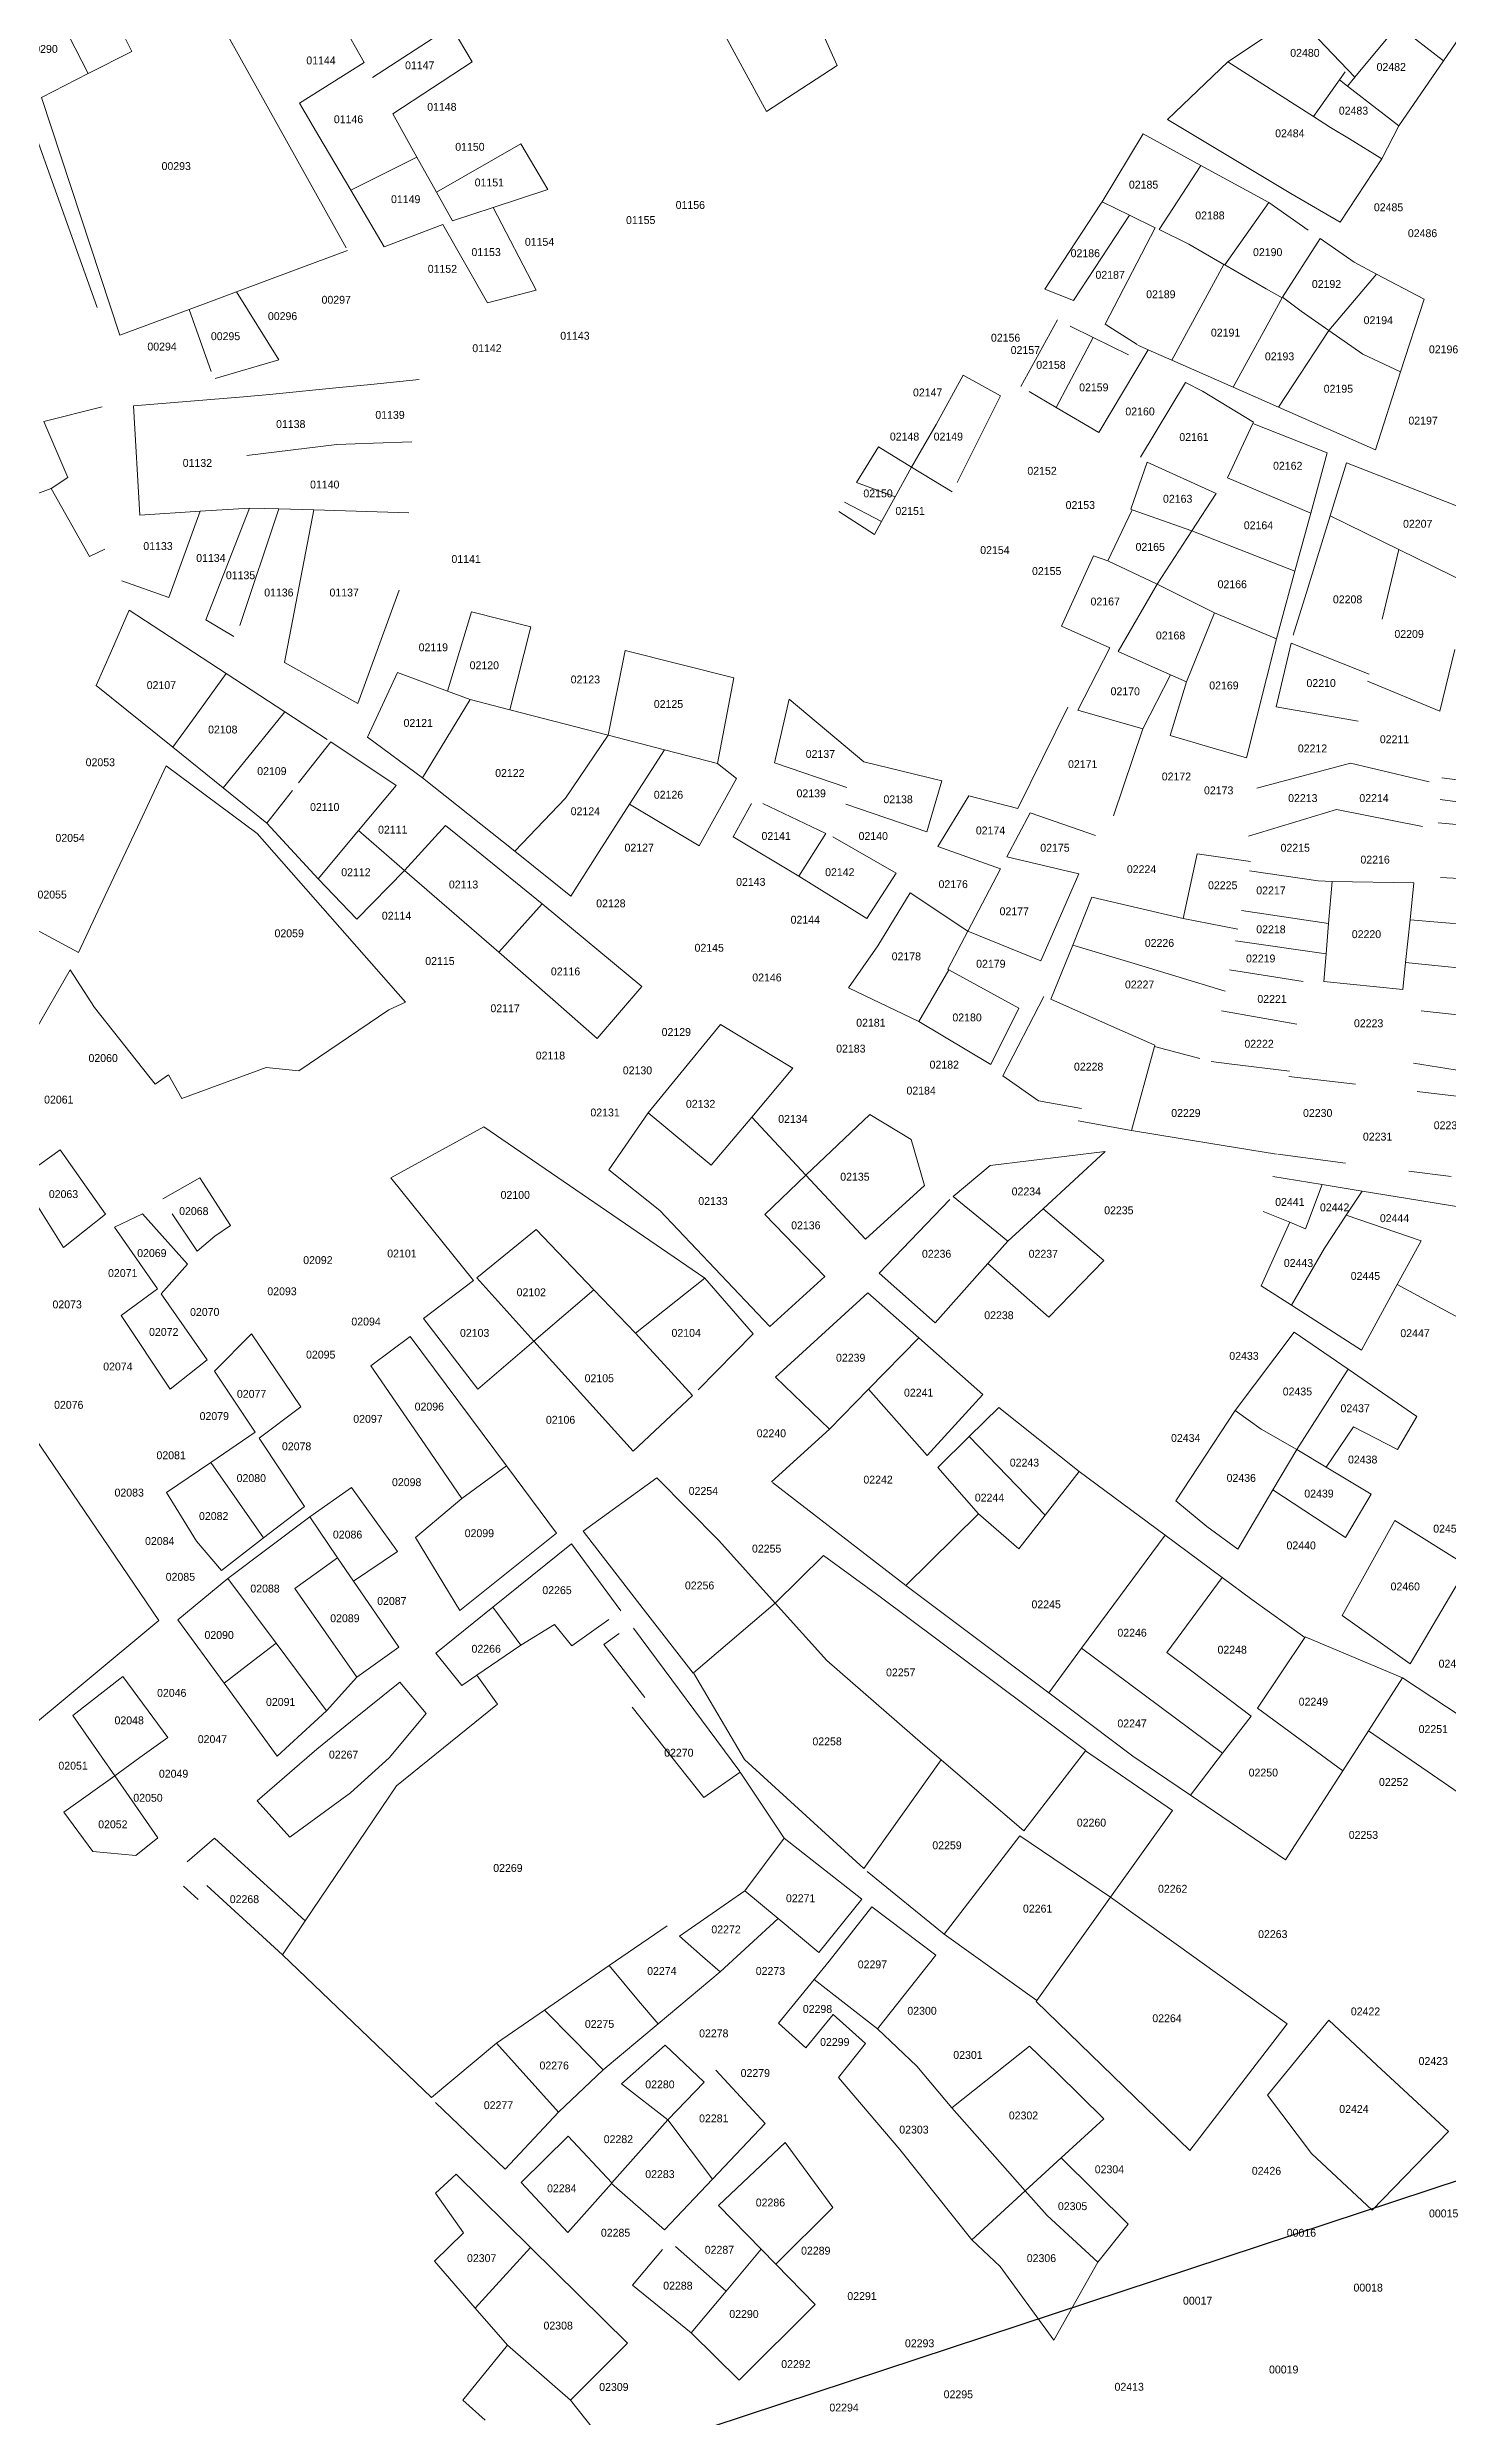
# Model space of a CAD drawing. Header units: metres. Extents: x 245232 to 248406, y 1633796 to 1637634.
# Drawn here: x 247616.5 to 247882.7, y 1635761 to 1636211.5 of the extents above; entities that cross this region are included whole.
import ezdxf
from ezdxf.enums import TextEntityAlignment as Align

# ---------------------------------------------------------------- set-up
doc = ezdxf.new("R2010")
doc.units = ezdxf.units.M
doc.header["$MEASUREMENT"] = 0
doc.layers.add('historique_numero_parcelle', color=7, linetype='Continuous')
doc.layers.add('limites_sections', color=7, linetype='Continuous')
doc.layers.add('LIMITES_PARCELLES', color=7, linetype='Continuous', lineweight=0, true_color=0xffffff)
doc.styles.add('Style-FANCY', font='FANCY.shx')

msp = doc.modelspace()

# ---------------------------------------------------------------- linework, layer by layer
at = {"layer": 'limites_parcelles'}
for p, q in [((247758.85, 1636225.349), (247766.655, 1636208.019)), ((247624.242, 1636206.484), (247616.52, 1636221.467)), ((247892.2, 1636223.897), (247881.911, 1636208.898)), ((247632.513, 1636210.7), (247629.814, 1636216.097)), ((247649.048, 1636216.75), (247673.257, 1636173.358)), ((247676.668, 1636208.581), (247672.348, 1636216.315)), ((247840.883, 1636208.701), (247853.968, 1636217.415)), ((247853.968, 1636217.415), (247865.08, 1636205.773)), ((247865.08, 1636205.773), (247873.251, 1636215.615)), ((247873.251, 1636215.615), (247881.911, 1636208.898)), ((247678.268, 1636205.717), (247693.227, 1636215.428)), ((247693.227, 1636215.428), (247697.229, 1636208.679)), ((247753.161, 1636199.287), (247744.298, 1636215.559)), ((247624.242, 1636206.484), (247632.513, 1636210.7)), ((247664.403, 1636200.818), (247676.668, 1636208.581)), ((247697.229, 1636208.679), (247682.123, 1636198.814)), ((247766.655, 1636208.019), (247753.161, 1636199.287)), ((247829.453, 1636197.747), (247840.883, 1636208.701)), ((247840.883, 1636208.701), (247857.208, 1636198.311)), ((247863.202, 1636206.795), (247862.135, 1636205.285)), ((247881.911, 1636208.898), (247873.415, 1636196.513)), ((247615.313, 1636201.933), (247624.242, 1636206.484)), ((247862.135, 1636205.285), (247857.208, 1636198.311)), ((247863.679, 1636204.085), (247862.135, 1636205.285)), ((247863.679, 1636204.085), (247865.08, 1636205.773)), ((247873.415, 1636196.513), (247863.679, 1636204.085)), ((247613.197, 1636197.7), (247625.897, 1636161.981)), ((247630.236, 1636156.734), (247615.313, 1636201.933)), ((247668.08, 1636194.596), (247664.403, 1636200.818)), ((247682.123, 1636198.814), (247686.711, 1636190.601)), ((247852.91, 1636183.68), (247829.453, 1636197.747)), ((247857.208, 1636198.311), (247860.45, 1636196.248)), ((247674.164, 1636184.299), (247668.08, 1636194.596)), ((247690.45, 1636183.906), (247706.448, 1636193.127)), ((247706.448, 1636193.127), (247711.612, 1636184.416)), ((247816.997, 1636182.114), (247824.819, 1636194.997)), ((247824.819, 1636194.997), (247835.748, 1636189.025)), ((247860.45, 1636196.248), (247864.055, 1636194.037)), ((247864.055, 1636194.037), (247870.199, 1636190.268)), ((247873.415, 1636196.513), (247870.199, 1636190.268)), ((247674.164, 1636184.299), (247686.711, 1636190.601)), ((247686.711, 1636190.601), (247690.45, 1636183.906)), ((247835.748, 1636189.025), (247827.822, 1636176.795)), ((247835.748, 1636189.025), (247848.676, 1636181.961)), ((247870.199, 1636190.268), (247862.236, 1636178.217)), ((247680.511, 1636173.558), (247674.164, 1636184.299)), ((247711.612, 1636184.416), (247701.191, 1636180.982)), ((247690.45, 1636183.906), (247693.499, 1636178.447)), ((247693.499, 1636178.447), (247701.191, 1636180.982)), ((247701.191, 1636180.982), (247709.404, 1636165.276)), ((247806.086, 1636165.47), (247816.723, 1636181.662)), ((247822.181, 1636179.567), (247811.583, 1636163.325)), ((247816.723, 1636181.662), (247816.997, 1636182.114)), ((247822.181, 1636179.567), (247816.997, 1636182.114)), ((247827.092, 1636177.153), (247822.181, 1636179.567)), ((247840.312, 1636170.1), (247848.676, 1636181.961)), ((247848.676, 1636181.961), (247856.206, 1636176.696)), ((247862.236, 1636178.217), (247852.91, 1636183.68)), ((247691.665, 1636177.757), (247680.511, 1636173.558)), ((247700.148, 1636162.868), (247691.665, 1636177.757)), ((247817.587, 1636158.854), (247827.092, 1636177.153)), ((247827.822, 1636176.795), (247833.463, 1636174.023)), ((247851.327, 1636163.986), (247858.468, 1636175.114)), ((247858.468, 1636175.114), (247864.948, 1636170.584)), ((247673.526, 1636172.863), (247663.466, 1636169.115)), ((247833.463, 1636174.023), (247840.165, 1636170.184)), ((247864.948, 1636170.584), (247869.183, 1636168.353)), ((247663.466, 1636169.115), (247652.433, 1636165.004)), ((247830.278, 1636151.992), (247840.165, 1636170.184)), ((247840.165, 1636170.184), (247840.312, 1636170.1)), ((247840.312, 1636170.1), (247848.215, 1636165.572)), ((247860.089, 1636157.637), (247869.183, 1636168.353)), ((247869.183, 1636168.353), (247878.21, 1636163.598)), ((247643.412, 1636161.643), (247630.236, 1636156.734)), ((247652.433, 1636165.004), (247643.412, 1636161.643)), ((247647.592, 1636149.81), (247643.412, 1636161.643)), ((247652.433, 1636165.004), (247660.476, 1636152.066)), ((247709.404, 1636165.276), (247700.148, 1636162.868)), ((247811.583, 1636163.325), (247806.086, 1636165.47)), ((247851.239, 1636163.84), (247841.9, 1636146.878)), ((247848.215, 1636165.572), (247851.239, 1636163.84)), ((247854.821, 1636161.291), (247851.327, 1636163.986)), ((247878.21, 1636163.598), (247873.759, 1636149.732)), ((247801.553, 1636146.963), (247808.506, 1636159.65)), ((247810.923, 1636158.465), (247815.31, 1636156.313)), ((247823.668, 1636154.929), (247817.587, 1636158.854)), ((247850.559, 1636143.067), (247860.089, 1636157.637)), ((247860.089, 1636157.637), (247854.821, 1636161.291)), ((247866.569, 1636153.141), (247860.089, 1636157.637)), ((247808.274, 1636143), (247815.31, 1636156.313)), ((247815.31, 1636156.313), (247822.041, 1636153.011)), ((247825.78, 1636153.972), (247816.358, 1636138.232)), ((247825.78, 1636153.972), (247823.805, 1636154.841)), ((247830.278, 1636151.992), (247825.78, 1636153.972)), ((247873.759, 1636149.732), (247866.569, 1636153.141)), ((247660.476, 1636152.066), (247648.386, 1636148.487)), ((247677.941, 1636147.353), (247687.174, 1636148.279)), ((247785.438, 1636139.743), (247790.611, 1636149.131)), ((247790.611, 1636149.131), (247797.662, 1636145.184)), ((247841.9, 1636146.878), (247830.278, 1636151.992)), ((247873.759, 1636149.732), (247869.012, 1636134.946)), ((247632.802, 1636143.278), (247653.754, 1636145.014)), ((247653.754, 1636145.014), (247658.679, 1636145.422)), ((247658.679, 1636145.422), (247670.694, 1636146.627)), ((247670.694, 1636146.627), (247677.941, 1636147.353)), ((247797.662, 1636145.184), (247792.956, 1636135.717)), ((247808.274, 1636143), (247803.142, 1636146.026)), ((247824.327, 1636133.533), (247832.857, 1636147.705)), ((247832.857, 1636147.705), (247836.106, 1636146.111)), ((247836.106, 1636146.111), (247845.76, 1636140.179)), ((247850.559, 1636143.067), (247841.9, 1636146.878)), ((247626.846, 1636143.077), (247615.793, 1636140.331)), ((247620.343, 1636129.642), (247615.793, 1636140.331)), ((247634.055, 1636122.525), (247632.802, 1636143.278)), ((247780.764, 1636131.661), (247785.438, 1636139.743)), ((247816.358, 1636138.232), (247808.274, 1636143)), ((247845.646, 1636139.933), (247840.851, 1636129.578)), ((247845.76, 1636140.179), (247845.646, 1636139.933)), ((247845.646, 1636139.933), (247859.789, 1636134.336)), ((247869.012, 1636134.946), (247850.559, 1636143.067)), ((247671.486, 1636135.968), (247654.35, 1636133.843)), ((247678.487, 1636136.206), (247671.486, 1636135.968)), ((247685.745, 1636136.452), (247678.487, 1636136.206)), ((247770.298, 1636128.695), (247774.46, 1636135.526)), ((247774.46, 1636135.526), (247780.764, 1636131.661)), ((247792.956, 1636135.717), (247789.469, 1636128.703)), ((247780.764, 1636131.661), (247777.654, 1636125.975)), ((247788.483, 1636126.927), (247780.764, 1636131.661)), ((247825.599, 1636132.582), (247822.473, 1636123.619)), ((247838.695, 1636126.63), (247825.599, 1636132.582)), ((247859.789, 1636134.336), (247856.663, 1636122.904)), ((247860.366, 1636122.411), (247863.493, 1636132.483)), ((247863.493, 1636132.483), (247876.125, 1636127.543)), ((247617.165, 1636127.585), (247611.609, 1636125.468)), ((247617.165, 1636127.585), (247620.343, 1636129.642)), ((247624.441, 1636114.621), (247617.165, 1636127.585)), ((247777.654, 1636125.975), (247770.298, 1636128.695)), ((247777.654, 1636125.975), (247775.084, 1636121.277)), ((247834.056, 1636119.505), (247838.695, 1636126.63)), ((247840.851, 1636129.578), (247856.663, 1636122.904)), ((247876.125, 1636127.543), (247890.216, 1636122.032)), ((247645.487, 1636123.26), (247634.055, 1636122.525)), ((247645.487, 1636123.26), (247639.549, 1636106.845)), ((247654.883, 1636123.863), (247645.487, 1636123.26)), ((247646.615, 1636102.633), (247654.883, 1636123.863)), ((247660.49, 1636123.7), (247653.043, 1636101.527)), ((247660.49, 1636123.7), (247654.883, 1636123.863)), ((247667.119, 1636123.507), (247660.49, 1636123.7)), ((247661.524, 1636094.496), (247667.119, 1636123.507)), ((247667.119, 1636123.507), (247685.184, 1636122.981)), ((247773.751, 1636118.841), (247766.937, 1636123.177)), ((247768.051, 1636125.006), (247775.084, 1636121.277)), ((247775.084, 1636121.277), (247773.751, 1636118.841)), ((247818.117, 1636113.83), (247822.713, 1636123.534)), ((247822.473, 1636123.619), (247822.713, 1636123.534)), ((247822.713, 1636123.534), (247834.056, 1636119.505)), ((247856.663, 1636122.904), (247853.64, 1636111.847)), ((247856.091, 1636108.643), (247860.366, 1636122.411)), ((247860.366, 1636122.411), (247873.393, 1636116.01)), ((247827.463, 1636109.379), (247834.056, 1636119.505)), ((247834.056, 1636119.505), (247853.64, 1636111.847)), ((247627.352, 1636116.076), (247624.441, 1636114.621)), ((247809.253, 1636101.395), (247815.339, 1636114.756)), ((247815.339, 1636114.756), (247818.117, 1636113.83)), ((247827.463, 1636109.379), (247818.117, 1636113.83)), ((247873.393, 1636116.01), (247870.249, 1636102.737)), ((247873.393, 1636116.01), (247887.096, 1636109.278)), ((247639.549, 1636106.845), (247630.619, 1636110.038)), ((247683.364, 1636108.274), (247675.506, 1636086.684)), ((247827.463, 1636109.379), (247820.083, 1636096.582)), ((247835.307, 1636105.44), (247827.463, 1636109.379)), ((247853.64, 1636111.847), (247850.131, 1636099.014)), ((247853.306, 1636099.675), (247856.091, 1636108.643)), ((247628.62, 1636096.707), (247631.982, 1636104.434)), ((247631.982, 1636104.434), (247650.443, 1636092.386)), ((247692.536, 1636089.046), (247697.103, 1636104.141)), ((247697.103, 1636104.141), (247708.383, 1636101.305)), ((247838.357, 1636103.908), (247833.066, 1636090.811)), ((247838.357, 1636103.908), (247835.307, 1636105.44)), ((247850.131, 1636099.014), (247838.357, 1636103.908)), ((247651.932, 1636099.463), (247646.615, 1636102.633)), ((247708.383, 1636101.305), (247704.364, 1636085.495)), ((247818.497, 1636097.286), (247809.253, 1636101.395)), ((247850.131, 1636099.014), (247844.443, 1636076.365)), ((247625.764, 1636090.147), (247628.62, 1636096.707)), ((247675.506, 1636086.684), (247661.524, 1636094.496)), ((247723.109, 1636080.665), (247726.334, 1636096.793)), ((247726.334, 1636096.793), (247746.97, 1636091.605)), ((247812.364, 1636085.449), (247818.497, 1636097.286)), ((247820.083, 1636096.582), (247830.025, 1636092.163)), ((247850.071, 1636086.036), (247852.948, 1636098.164)), ((247852.948, 1636098.164), (247867.776, 1636092.297)), ((247884.084, 1636096.965), (247881.22, 1636085.255)), ((247640.341, 1636078.366), (247625.764, 1636090.147)), ((247644.574, 1636084.241), (247650.443, 1636092.386)), ((247650.443, 1636092.386), (247661.609, 1636085.099)), ((247677.332, 1636080.281), (247683.039, 1636092.605)), ((247683.039, 1636092.605), (247692.536, 1636089.046)), ((247746.97, 1636091.605), (247743.901, 1636075.307)), ((247830.025, 1636092.163), (247824.758, 1636081.869)), ((247829.944, 1636080.599), (247833.066, 1636090.811)), ((247833.066, 1636090.811), (247830.025, 1636092.163)), ((247881.22, 1636085.255), (247867.451, 1636090.922)), ((247654.561, 1636076.438), (247661.609, 1636085.099)), ((247661.609, 1636085.099), (247669.685, 1636079.828)), ((247696.825, 1636087.438), (247687.809, 1636072.555)), ((247692.536, 1636089.046), (247696.825, 1636087.438)), ((247696.825, 1636087.438), (247704.364, 1636085.495)), ((247704.364, 1636085.495), (247723.109, 1636080.665)), ((247754.696, 1636075.413), (247757.521, 1636087.529)), ((247757.521, 1636087.529), (247771.707, 1636075.613)), ((247800.945, 1636066.734), (247810.47, 1636085.996)), ((247824.758, 1636081.869), (247812.364, 1636085.449)), ((247865.656, 1636083.344), (247850.071, 1636086.036)), ((247640.341, 1636078.366), (247644.574, 1636084.241)), ((247715.002, 1636068.706), (247723.109, 1636080.665)), ((247733.778, 1636077.915), (247723.109, 1636080.665)), ((247824.758, 1636081.869), (247819.149, 1636065.359)), ((247838.092, 1636078.22), (247829.944, 1636080.599)), ((247649.866, 1636070.668), (247640.341, 1636078.366)), ((247649.866, 1636070.668), (247654.561, 1636076.438)), ((247664.223, 1636071.621), (247670.347, 1636079.387)), ((247670.347, 1636079.387), (247682.788, 1636071.092)), ((247687.809, 1636072.555), (247677.332, 1636080.281)), ((247727.164, 1636067.581), (247733.778, 1636077.915)), ((247733.778, 1636077.915), (247743.901, 1636075.307)), ((247844.443, 1636076.365), (247838.092, 1636078.22)), ((247633.568, 1636063.187), (247639.063, 1636074.879)), ((247639.063, 1636074.879), (247656.324, 1636061.968)), ((247687.809, 1636072.555), (247705.341, 1636058.633)), ((247747.499, 1636072.449), (247740.378, 1636059.606)), ((247743.901, 1636075.307), (247747.499, 1636072.449)), ((247768.454, 1636070.756), (247754.696, 1636075.413)), ((247771.707, 1636075.613), (247786.552, 1636072.026)), ((247786.552, 1636072.026), (247783.694, 1636062.289)), ((247846.406, 1636070.587), (247864.251, 1636075.365)), ((247864.251, 1636075.365), (247879.212, 1636071.831)), ((247881.617, 1636072.555), (247890.795, 1636071.361)), ((247658.176, 1636063.953), (247649.866, 1636070.668)), ((247658.176, 1636063.953), (247663.081, 1636070.173)), ((247682.788, 1636071.092), (247675.623, 1636062.539)), ((247705.344, 1636058.636), (247715.002, 1636068.706)), ((247727.164, 1636067.581), (247721.401, 1636058.576)), ((247740.378, 1636059.606), (247727.164, 1636067.581)), ((247746.857, 1636061.327), (247750.357, 1636067.687)), ((247752.474, 1636067.687), (247764.455, 1636061.981)), ((247783.694, 1636062.289), (247768.243, 1636067.581)), ((247785.785, 1636059.483), (247791.632, 1636069.169)), ((247791.632, 1636069.169), (247800.945, 1636066.734)), ((247897.874, 1636066.26), (247881.258, 1636068.427)), ((247627.474, 1636050.221), (247633.568, 1636063.187)), ((247667.955, 1636053.381), (247658.176, 1636063.953)), ((247675.623, 1636062.539), (247667.955, 1636053.381)), ((247675.623, 1636062.539), (247684.378, 1636054.955)), ((247684.378, 1636054.955), (247692.185, 1636063.484)), ((247692.185, 1636063.484), (247698.069, 1636058.721)), ((247803.304, 1636065.919), (247798.907, 1636057.537)), ((247815.714, 1636061.627), (247803.304, 1636065.919)), ((247861.57, 1636066.515), (247844.86, 1636061.481)), ((247877.935, 1636063.296), (247861.57, 1636066.515)), ((247880.877, 1636064.041), (247897.488, 1636062.448)), ((247656.324, 1636061.968), (247684.539, 1636029.927)), ((247698.069, 1636058.721), (247710.563, 1636048.607)), ((247705.341, 1636058.633), (247705.344, 1636058.636)), ((247715.965, 1636050.081), (247705.344, 1636058.636)), ((247721.401, 1636058.576), (247715.965, 1636050.081)), ((247759.351, 1636053.853), (247746.857, 1636061.327)), ((247764.455, 1636061.981), (247759.351, 1636053.853)), ((247765.809, 1636061.337), (247777.874, 1636054.458)), ((247797.71, 1636055.256), (247785.785, 1636059.483)), ((247832.411, 1636045.839), (247835.059, 1636058.134)), ((247835.059, 1636058.134), (247845.237, 1636056.68)), ((247684.378, 1636054.955), (247675.306, 1636045.666)), ((247690.506, 1636049.647), (247684.378, 1636054.955)), ((247772.236, 1636045.789), (247759.351, 1636053.853)), ((247777.874, 1636054.458), (247772.236, 1636045.789)), ((247791.492, 1636043.405), (247797.71, 1636055.256)), ((247798.907, 1636057.537), (247812.553, 1636054.34)), ((247812.553, 1636054.34), (247805.37, 1636037.776)), ((247858.069, 1636052.976), (247845.032, 1636054.888)), ((247896.514, 1636052.826), (247881.352, 1636053.637)), ((247622.368, 1636039.355), (247627.474, 1636050.221)), ((247675.306, 1636045.666), (247667.955, 1636053.381)), ((247702.286, 1636039.442), (247690.506, 1636049.647)), ((247774.381, 1636040.593), (247780.485, 1636050.704)), ((247780.485, 1636050.704), (247791.492, 1636043.405)), ((247811.411, 1636040.772), (247815.076, 1636049.876)), ((247815.076, 1636049.876), (247832.411, 1636045.839)), ((247860.715, 1636052.844), (247858.069, 1636052.976)), ((247860.055, 1636044.859), (247860.715, 1636052.844)), ((247860.715, 1636052.844), (247876.294, 1636052.615)), ((247876.294, 1636052.615), (247875.55, 1636045.543)), ((247605.445, 1636048.482), (247622.368, 1636039.355)), ((247710.563, 1636048.607), (247702.286, 1636039.442)), ((247710.563, 1636048.607), (247729.492, 1636032.894)), ((247842.792, 1636043.764), (247832.411, 1636045.839)), ((247843.517, 1636047.367), (247860.055, 1636044.859)), ((247859.58, 1636039.117), (247860.055, 1636044.859)), ((247875.55, 1636045.543), (247874.7, 1636037.469)), ((247875.55, 1636045.543), (247895.608, 1636043.869)), ((247768.749, 1636032.634), (247774.381, 1636040.593)), ((247787.693, 1636036.165), (247791.492, 1636043.405)), ((247805.37, 1636037.776), (247791.492, 1636043.405)), ((247811.411, 1636040.772), (247807.269, 1636030.486)), ((247823.122, 1636037.244), (247811.411, 1636040.772)), ((247859.58, 1636039.117), (247842.355, 1636041.594)), ((247620.809, 1636036.039), (247613.99, 1636024.286)), ((247625.42, 1636028.89), (247620.809, 1636036.039)), ((247712.568, 1636030.409), (247702.286, 1636039.442)), ((247787.839, 1636036.085), (247782.173, 1636026.223)), ((247787.839, 1636036.085), (247787.693, 1636036.165)), ((247787.839, 1636036.085), (247801.175, 1636028.746)), ((247840.43, 1636032.03), (247823.122, 1636037.244)), ((247841.241, 1636036.061), (247855.211, 1636033.857)), ((247859.145, 1636033.855), (247859.58, 1636039.117)), ((247874.7, 1636037.469), (247874.159, 1636032.334)), ((247894.75, 1636035.39), (247874.7, 1636037.469)), ((247729.492, 1636032.894), (247720.962, 1636023.034)), ((247782.173, 1636026.223), (247768.749, 1636032.634)), ((247798.141, 1636015.934), (247805.946, 1636031.016)), ((247874.159, 1636032.334), (247859.145, 1636033.855)), ((247636.955, 1636014.308), (247625.42, 1636028.89)), ((247681.406, 1636028.446), (247664.261, 1636016.857)), ((247684.539, 1636029.927), (247681.406, 1636028.446)), ((247720.962, 1636023.034), (247712.568, 1636030.409)), ((247801.175, 1636028.746), (247795.865, 1636018.051)), ((247807.269, 1636030.486), (247818.792, 1636025.364)), ((247839.672, 1636028.263), (247853.998, 1636025.739)), ((247893.851, 1636026.509), (247877.651, 1636028.294)), ((247737.51, 1636017.209), (247744.459, 1636025.69)), ((247744.459, 1636025.69), (247758.219, 1636017.377)), ((247795.865, 1636018.051), (247782.173, 1636026.223)), ((247818.792, 1636025.364), (247827.016, 1636021.708)), ((247658.07, 1636017.492), (247642.036, 1636011.618)), ((247664.261, 1636016.857), (247658.07, 1636017.492)), ((247758.219, 1636017.377), (247750.384, 1636008.057)), ((247826.951, 1636021.469), (247822.615, 1636005.483)), ((247827.016, 1636021.708), (247826.951, 1636021.469)), ((247826.951, 1636021.469), (247835.588, 1636019.181)), ((247841.18, 1636018.195), (247837.729, 1636018.614)), ((247852.662, 1636016.802), (247841.18, 1636018.195)), ((247892.068, 1636015.802), (247876.193, 1636018.316)), ((247639.496, 1636016.063), (247636.955, 1636014.308)), ((247642.036, 1636011.618), (247639.496, 1636016.063)), ((247730.687, 1636008.881), (247737.51, 1636017.209)), ((247804.888, 1636011.172), (247798.141, 1636015.934)), ((247852.513, 1636015.802), (247865.164, 1636014.318)), ((247876.936, 1636012.936), (247884.369, 1636012.064)), ((247723.187, 1635998.022), (247730.687, 1636008.881)), ((247730.687, 1636008.881), (247742.698, 1635998.914)), ((247760.691, 1635997.003), (247772.824, 1636008.553)), ((247772.824, 1636008.553), (247780.678, 1636003.808)), ((247813.09, 1636009.717), (247804.888, 1636011.172)), ((247681.777, 1635996.505), (247699.458, 1636006.219)), ((247699.458, 1636006.219), (247741.467, 1635977.455)), ((247742.698, 1635998.914), (247750.384, 1636008.057)), ((247750.384, 1636008.057), (247760.691, 1635997.003)), ((247822.615, 1636005.483), (247812.428, 1636007.335)), ((247822.615, 1636005.483), (247822.615, 1636005.483)), ((247831.451, 1636004.053), (247822.615, 1636005.483)), ((247839.999, 1636002.669), (247831.451, 1636004.053)), ((247613.279, 1635997.8), (247618.912, 1636001.85)), ((247618.912, 1636001.85), (247627.481, 1635989.596)), ((247780.678, 1636003.808), (247783.218, 1635995.076)), ((247795.729, 1635998.832), (247817.588, 1636001.514)), ((247817.588, 1636001.514), (247805.781, 1635990.635)), ((247850.154, 1636001.024), (247839.999, 1636002.669)), ((247863.305, 1635999.325), (247850.396, 1636000.985)), ((247619.508, 1635983.284), (247611.277, 1635996.426)), ((247638.438, 1635992.536), (247645.423, 1635996.505)), ((247645.423, 1635996.505), (247651.297, 1635987.456)), ((247697.493, 1635976.979), (247681.777, 1635996.505)), ((247732.894, 1635990.314), (247723.187, 1635998.022)), ((247760.691, 1635997.003), (247752.858, 1635989.547)), ((247772.023, 1635984.849), (247760.691, 1635997.003)), ((247783.218, 1635995.076), (247772.023, 1635984.849)), ((247788.694, 1635992.983), (247795.729, 1635998.832)), ((247849.47, 1635996.752), (247858.818, 1635995.229)), ((247858.818, 1635995.229), (247855.674, 1635986.832)), ((247858.818, 1635995.229), (247866.417, 1635993.991)), ((247883.382, 1635996.743), (247875.299, 1635997.783)), ((247774.593, 1635978.363), (247788.016, 1635992.42)), ((247799.067, 1635984.449), (247788.694, 1635992.983)), ((247799.067, 1635984.449), (247805.781, 1635990.635)), ((247805.781, 1635990.635), (247817.36, 1635980.768)), ((247805.781, 1635990.635), (247805.781, 1635990.635)), ((247866.417, 1635993.991), (247863.384, 1635989.387)), ((247866.417, 1635993.991), (247879.753, 1635991.818)), ((247879.753, 1635991.818), (247896.566, 1635989.079)), ((247627.481, 1635989.596), (247619.508, 1635983.284)), ((247629.203, 1635987.134), (247634.529, 1635989.682)), ((247637.423, 1635975.379), (247629.203, 1635987.134)), ((247634.529, 1635989.682), (247643.12, 1635980.12)), ((247644.954, 1635982.538), (247640.184, 1635989.679)), ((247651.297, 1635987.456), (247648.28, 1635985.392)), ((247709.399, 1635986.662), (247698.107, 1635977.478)), ((247720.358, 1635975.243), (247709.399, 1635986.662)), ((247753.849, 1635968.247), (247732.894, 1635990.314)), ((247752.858, 1635989.547), (247764.255, 1635977.753)), ((247847.261, 1635975.979), (247852.683, 1635988.059)), ((247852.683, 1635988.059), (247847.618, 1635990.137)), ((247855.674, 1635986.832), (247852.683, 1635988.059)), ((247859.26, 1635983.126), (247863.384, 1635989.387)), ((247863.384, 1635989.387), (247877.647, 1635984.523)), ((247648.28, 1635985.392), (247644.954, 1635982.538)), ((247799.067, 1635984.449), (247795.294, 1635980.208)), ((247853.042, 1635972.278), (247859.26, 1635983.126)), ((247877.647, 1635984.523), (247873.127, 1635976.258)), ((247643.12, 1635980.12), (247638.065, 1635974.462)), ((247687.967, 1635969.776), (247697.493, 1635976.979)), ((247698.107, 1635977.478), (247708.952, 1635965.476)), ((247728.291, 1635966.977), (247741.467, 1635977.455)), ((247741.467, 1635977.455), (247750.674, 1635966.819)), ((247764.255, 1635977.753), (247753.849, 1635968.247)), ((247785.262, 1635968.93), (247774.593, 1635978.363)), ((247795.294, 1635980.208), (247785.262, 1635968.93)), ((247806.863, 1635970.015), (247795.294, 1635980.208)), ((247817.36, 1635980.768), (247806.863, 1635970.015)), ((247595.695, 1635974.03), (247637.644, 1635912.367)), ((247630.514, 1635970.351), (247637.423, 1635975.379)), ((247638.065, 1635974.462), (247646.852, 1635961.897)), ((247708.952, 1635965.476), (247720.358, 1635975.243)), ((247720.358, 1635975.243), (247728.291, 1635966.977)), ((247754.871, 1635958.628), (247772.439, 1635974.672)), ((247772.439, 1635974.672), (247782.128, 1635966.099)), ((247853.042, 1635972.278), (247847.261, 1635975.979)), ((247873.127, 1635976.258), (247866.29, 1635963.756)), ((247887.073, 1635968.713), (247873.127, 1635976.258)), ((247639.778, 1635956.311), (247630.514, 1635970.351)), ((247698.272, 1635956.331), (247687.967, 1635969.776)), ((247866.29, 1635963.756), (247853.042, 1635972.278)), ((247648.222, 1635959.747), (247655.265, 1635966.854)), ((247655.265, 1635966.854), (247664.658, 1635952.963)), ((247677.967, 1635960.786), (247685.428, 1635966.342)), ((247685.428, 1635966.342), (247703.728, 1635941.754)), ((247708.952, 1635965.476), (247698.272, 1635956.331)), ((247727.85, 1635944.562), (247708.952, 1635965.476)), ((247728.291, 1635966.977), (247739.096, 1635955.147)), ((247750.674, 1635966.819), (247740.197, 1635956.182)), ((247782.128, 1635966.099), (247772.586, 1635956.333)), ((247782.128, 1635966.099), (247794.35, 1635955.285)), ((247842.282, 1635952.264), (247853.539, 1635967.191)), ((247853.539, 1635967.191), (247863.787, 1635960.123)), ((247646.852, 1635961.897), (247639.778, 1635956.311)), ((247655.98, 1635948.12), (247648.222, 1635959.747)), ((247687.574, 1635946.772), (247677.967, 1635960.786)), ((247854.011, 1635944.873), (247863.787, 1635960.123)), ((247863.787, 1635960.123), (247876.854, 1635951.111)), ((247739.096, 1635955.147), (247727.85, 1635944.562)), ((247765.164, 1635948.736), (247754.871, 1635958.628)), ((247772.586, 1635956.333), (247765.164, 1635948.736)), ((247783.718, 1635943.743), (247772.586, 1635956.333)), ((247794.35, 1635955.285), (247783.718, 1635943.743)), ((247664.658, 1635952.963), (247656.721, 1635947.01)), ((247791.748, 1635947.328), (247797.387, 1635952.866)), ((247797.387, 1635952.866), (247812.667, 1635940.665)), ((247831.045, 1635935.113), (247842.282, 1635952.264)), ((247847.221, 1635948.73), (247842.282, 1635952.264)), ((247876.854, 1635951.111), (247873.185, 1635944.878)), ((247647.536, 1635942.394), (247655.98, 1635948.12)), ((247656.721, 1635947.01), (247665.32, 1635934.046)), ((247695.27, 1635935.545), (247687.574, 1635946.772)), ((247754.165, 1635938.69), (247765.164, 1635948.736)), ((247791.748, 1635947.328), (247785.753, 1635941.442)), ((247806.179, 1635932.39), (247791.748, 1635947.328)), ((247854.011, 1635944.873), (247847.221, 1635948.73)), ((247864.808, 1635949.171), (247859.621, 1635941.514)), ((247873.185, 1635944.878), (247864.808, 1635949.171)), ((247639.126, 1635936.691), (247647.536, 1635942.394)), ((247647.536, 1635942.394), (247657.554, 1635928.042)), ((247703.728, 1635941.754), (247695.27, 1635935.545)), ((247703.728, 1635941.754), (247713.269, 1635928.934)), ((247785.753, 1635941.442), (247793.527, 1635932.649)), ((247854.011, 1635944.873), (247849.469, 1635937.167)), ((247859.621, 1635941.514), (247854.011, 1635944.873)), ((247859.621, 1635941.514), (247868.186, 1635936.386)), ((247644.814, 1635927.431), (247639.126, 1635936.691)), ((247666.378, 1635932.052), (247674.296, 1635937.65)), ((247674.296, 1635937.65), (247683.04, 1635925.481)), ((247718.332, 1635929.296), (247732.355, 1635939.483)), ((247732.355, 1635939.483), (247744.129, 1635927.576)), ((247779.706, 1635919.016), (247754.315, 1635938.557)), ((247806.179, 1635932.39), (247812.667, 1635940.665)), ((247812.667, 1635940.665), (247828.96, 1635928.577)), ((247849.469, 1635937.167), (247842.815, 1635925.876)), ((247863.307, 1635928.098), (247849.469, 1635937.167)), ((247868.186, 1635936.386), (247863.307, 1635928.098)), ((247650.772, 1635920.358), (247666.378, 1635932.052)), ((247665.32, 1635934.046), (247657.554, 1635928.042)), ((247671.617, 1635924.274), (247666.378, 1635932.052)), ((247686.422, 1635928.107), (247695.27, 1635935.545)), ((247793.527, 1635932.649), (247779.706, 1635919.016)), ((247793.527, 1635932.649), (247801.147, 1635925.982)), ((247801.147, 1635925.982), (247806.179, 1635932.39)), ((247836.902, 1635930.209), (247831.045, 1635935.113)), ((247649.577, 1635921.875), (247644.814, 1635927.431)), ((247657.554, 1635928.042), (247649.577, 1635921.875)), ((247694.854, 1635914.223), (247686.422, 1635928.107)), ((247713.269, 1635928.934), (247694.854, 1635914.223)), ((247729.729, 1635914.572), (247718.332, 1635929.296)), ((247744.129, 1635927.576), (247754.844, 1635915.661)), ((247813.094, 1635907.063), (247828.96, 1635928.577)), ((247828.96, 1635928.577), (247839.833, 1635920.51)), ((247842.815, 1635925.876), (247836.902, 1635930.209)), ((247862.662, 1635913.289), (247872.634, 1635931.376)), ((247872.634, 1635931.376), (247886.557, 1635922.695)), ((247663.52, 1635918.4), (247671.617, 1635924.274)), ((247674.647, 1635919.851), (247671.617, 1635924.274)), ((247683.04, 1635925.481), (247674.647, 1635919.851)), ((247701.168, 1635914.894), (247716.083, 1635926.915)), ((247716.083, 1635926.915), (247725.503, 1635914.186)), ((247754.844, 1635915.661), (247764.047, 1635924.712)), ((247764.047, 1635924.712), (247774.82, 1635916.861)), ((247641.242, 1635912.482), (247650.772, 1635920.358)), ((247650.772, 1635920.358), (247659.956, 1635908.032)), ((247675.268, 1635901.572), (247663.52, 1635918.4)), ((247674.647, 1635919.851), (247683.27, 1635907.266)), ((247789.554, 1635911.607), (247779.706, 1635919.016)), ((247839.833, 1635920.51), (247829.326, 1635906.244)), ((247839.833, 1635920.51), (247845.464, 1635916.332)), ((247886.557, 1635922.695), (247881.403, 1635913.992)), ((247690.326, 1635906.155), (247701.168, 1635914.894)), ((247701.168, 1635914.894), (247706.501, 1635907.631)), ((247739.223, 1635902.306), (247729.729, 1635914.572)), ((247739.287, 1635902.361), (247754.844, 1635915.661)), ((247754.844, 1635915.661), (247764.683, 1635904.72)), ((247774.82, 1635916.861), (247813.878, 1635887.6)), ((247845.464, 1635916.332), (247855.524, 1635909.106)), ((247881.403, 1635913.992), (247875.547, 1635904.102)), ((247637.644, 1635912.367), (247610.022, 1635889.349)), ((247650.053, 1635900.406), (247641.242, 1635912.482)), ((247712.851, 1635911.6), (247706.501, 1635907.631)), ((247716.158, 1635907.499), (247712.851, 1635911.6)), ((247723.224, 1635912.555), (247716.158, 1635907.499)), ((247722.243, 1635907.763), (247725.154, 1635909.88)), ((247727.926, 1635910.912), (247748.097, 1635883.656)), ((247806.85, 1635898.596), (247789.554, 1635911.607)), ((247855.524, 1635909.106), (247855.626, 1635909.258)), ((247855.626, 1635909.258), (247874.106, 1635901.415)), ((247875.547, 1635904.102), (247862.662, 1635913.289)), ((247655.678, 1635904.738), (247659.956, 1635908.032)), ((247659.956, 1635908.032), (247669.553, 1635895.152)), ((247683.27, 1635907.266), (247675.268, 1635901.572)), ((247695.256, 1635899.958), (247690.326, 1635906.155)), ((247706.501, 1635907.631), (247698.143, 1635901.928)), ((247706.501, 1635907.631), (247706.501, 1635907.631)), ((247730.049, 1635897.709), (247722.243, 1635907.763)), ((247813.094, 1635907.063), (247806.85, 1635898.596)), ((247839.908, 1635887.087), (247813.094, 1635907.063)), ((247829.326, 1635906.244), (247834.029, 1635902.689)), ((247846.523, 1635895.661), (247855.524, 1635909.106)), ((247621.265, 1635894.292), (247630.804, 1635901.675)), ((247630.804, 1635901.675), (247639.33, 1635890.068)), ((247650.053, 1635900.406), (247655.678, 1635904.738)), ((247660.16, 1635886.553), (247650.053, 1635900.406)), ((247675.268, 1635901.572), (247669.553, 1635895.152)), ((247674.094, 1635893.072), (247683.475, 1635900.633)), ((247683.475, 1635900.633), (247688.509, 1635894.666)), ((247698.143, 1635901.928), (247695.256, 1635899.958)), ((247702.051, 1635896.411), (247698.143, 1635901.928)), ((247739.287, 1635902.361), (247739.223, 1635902.306)), ((247749.023, 1635885.905), (247739.287, 1635902.361)), ((247764.683, 1635904.72), (247782.939, 1635888.845)), ((247834.029, 1635902.689), (247845.346, 1635894.135)), ((247874.106, 1635901.415), (247867.629, 1635891.334)), ((247874.106, 1635901.415), (247890.84, 1635890.402)), ((247682.869, 1635880.933), (247702.051, 1635896.411)), ((247741.293, 1635878.659), (247727.667, 1635895.857)), ((247822.844, 1635886.565), (247806.85, 1635898.596)), ((247629.253, 1635882.838), (247621.265, 1635894.292)), ((247669.553, 1635895.152), (247660.16, 1635886.553)), ((247667.664, 1635887.889), (247674.094, 1635893.072)), ((247688.509, 1635894.666), (247681.419, 1635886.221)), ((247845.346, 1635894.135), (247839.908, 1635887.087)), ((247862.776, 1635883.78), (247846.523, 1635895.661)), ((247867.629, 1635891.334), (247862.776, 1635883.78)), ((247884.86, 1635879.507), (247867.629, 1635891.334)), ((247639.33, 1635890.068), (247634.047, 1635886.278)), ((247656.375, 1635878.056), (247667.664, 1635887.889)), ((247782.939, 1635888.845), (247786.403, 1635885.875)), ((247813.862, 1635887.58), (247802.147, 1635872.372)), ((247813.878, 1635887.6), (247813.862, 1635887.58)), ((247813.862, 1635887.58), (247830.373, 1635876.243)), ((247833.78, 1635879.145), (247839.908, 1635887.087)), ((247619.607, 1635875.918), (247629.253, 1635882.838)), ((247634.047, 1635886.278), (247629.253, 1635882.838)), ((247629.253, 1635882.838), (247637.476, 1635871.046)), ((247681.419, 1635886.221), (247674.089, 1635879.585)), ((247748.182, 1635883.529), (247741.293, 1635878.659)), ((247756.564, 1635870.956), (247748.182, 1635883.529)), ((247771.688, 1635865.172), (247749.023, 1635885.905)), ((247786.403, 1635885.875), (247771.688, 1635865.172)), ((247802.147, 1635872.372), (247786.403, 1635885.875)), ((247833.78, 1635879.145), (247822.844, 1635886.565)), ((247862.776, 1635883.78), (247851.9, 1635866.851)), ((247662.58, 1635871.118), (247656.375, 1635878.056)), ((247674.089, 1635879.585), (247662.58, 1635871.118)), ((247665.49, 1635855.243), (247682.869, 1635880.933)), ((247851.9, 1635866.851), (247833.78, 1635879.145)), ((247625.103, 1635868.429), (247619.607, 1635875.918)), ((247830.373, 1635876.243), (247818.593, 1635859.745)), ((247637.476, 1635871.046), (247633.305, 1635867.635)), ((247643.058, 1635866.458), (247648.221, 1635870.955)), ((247648.221, 1635870.955), (247665.49, 1635855.243)), ((247749.099, 1635860.932), (247756.564, 1635870.956)), ((247756.564, 1635870.956), (247771.336, 1635859.349)), ((247786.991, 1635852.699), (247801.381, 1635871.378)), ((247801.381, 1635871.378), (247818.593, 1635859.745)), ((247633.305, 1635867.635), (247625.103, 1635868.429)), ((247786.991, 1635852.699), (247772.307, 1635864.606)), ((247645.116, 1635859.278), (247642.312, 1635861.809)), ((247661.163, 1635848.754), (247646.762, 1635861.96)), ((247749.099, 1635860.932), (247736.663, 1635852.333)), ((247755.395, 1635855.676), (247749.099, 1635860.932)), ((247804.579, 1635840.117), (247818.593, 1635859.745)), ((247818.593, 1635859.745), (247831.093, 1635850.78)), ((247665.49, 1635855.243), (247661.163, 1635848.754)), ((247755.395, 1635855.676), (247744.401, 1635845.51)), ((247763.14, 1635849.211), (247755.395, 1635855.676)), ((247755.395, 1635855.676), (247755.395, 1635855.676)), ((247771.336, 1635859.349), (247763.14, 1635849.211)), ((247765.106, 1635847.57), (247773.217, 1635857.871)), ((247773.217, 1635857.871), (247785.404, 1635848.73)), ((247723.258, 1635846.713), (247734.282, 1635854.317)), ((247736.663, 1635852.333), (247741.046, 1635848.468)), ((247804.579, 1635840.117), (247786.991, 1635852.699)), ((247831.093, 1635850.78), (247852.211, 1635835.634)), ((247689.484, 1635821.666), (247661.163, 1635848.754)), ((247710.993, 1635838.253), (247723.258, 1635846.713)), ((247723.258, 1635846.713), (247728.874, 1635840.044)), ((247741.046, 1635848.468), (247744.401, 1635845.51)), ((247762.245, 1635844.066), (247765.106, 1635847.57)), ((247785.404, 1635848.73), (247774.264, 1635834.726)), ((247744.401, 1635845.51), (247732.562, 1635835.664)), ((247755.467, 1635835.763), (247762.245, 1635844.066)), ((247762.245, 1635844.066), (247774.264, 1635834.726)), ((247701.87, 1635831.96), (247710.993, 1635838.253)), ((247710.993, 1635838.253), (247716.471, 1635832.675)), ((247728.874, 1635840.044), (247732.562, 1635835.664)), ((247765.89, 1635837.431), (247760.646, 1635831.083)), ((247772.007, 1635831.889), (247765.89, 1635837.431)), ((247804.438, 1635839.919), (247804.579, 1635840.117)), ((247833.69, 1635811.556), (247804.438, 1635839.919)), ((247716.471, 1635832.675), (247722.111, 1635826.933)), ((247732.562, 1635835.664), (247722.111, 1635826.933)), ((247760.646, 1635831.083), (247755.467, 1635835.763)), ((247774.264, 1635834.726), (247781.763, 1635827.63)), ((247852.211, 1635835.634), (247833.69, 1635811.556)), ((247848.45, 1635822.109), (247860.082, 1635836.357)), ((247860.082, 1635836.357), (247869.265, 1635827.806)), ((247701.87, 1635831.96), (247689.484, 1635821.666)), ((247713.644, 1635818.863), (247701.87, 1635831.96)), ((247725.59, 1635824.239), (247733.939, 1635831.602)), ((247733.939, 1635831.602), (247741.325, 1635824.538)), ((247766.883, 1635825.447), (247772.007, 1635831.889)), ((247788.43, 1635819.692), (247803.195, 1635831.42)), ((247803.195, 1635831.42), (247808.433, 1635826.36)), ((247722.111, 1635826.933), (247713.644, 1635818.863)), ((247734.414, 1635817.408), (247725.59, 1635824.239)), ((247741.325, 1635824.538), (247734.414, 1635817.408)), ((247743.569, 1635826.853), (247752.935, 1635816.693)), ((247778.549, 1635811.747), (247766.883, 1635825.447)), ((247781.763, 1635827.63), (247788.43, 1635819.692)), ((247808.433, 1635826.36), (247817.304, 1635817.558)), ((247869.265, 1635827.806), (247882.846, 1635815.159)), ((247703.487, 1635808.024), (247690.257, 1635820.724)), ((247788.43, 1635819.692), (247802.387, 1635803.9)), ((247856.784, 1635810.996), (247848.45, 1635822.109)), ((247713.644, 1635818.863), (247703.487, 1635808.024)), ((247723.806, 1635805.421), (247734.414, 1635817.408)), ((247734.414, 1635817.408), (247742.914, 1635806.121)), ((247752.935, 1635816.693), (247742.914, 1635806.121)), ((247817.304, 1635817.558), (247809.215, 1635810.152)), ((247882.846, 1635815.159), (247868.352, 1635800.239)), ((247706.529, 1635805.462), (247715.486, 1635814.286)), ((247715.486, 1635814.286), (247723.806, 1635805.421)), ((247744.067, 1635801.094), (247756.72, 1635813.065)), ((247756.72, 1635813.065), (247765.824, 1635800.709)), ((247792.24, 1635794.61), (247778.549, 1635811.747)), ((247809.215, 1635810.152), (247802.387, 1635803.9)), ((247809.215, 1635810.152), (247821.927, 1635797.558)), ((247868.352, 1635800.239), (247856.784, 1635810.996)), ((247690.263, 1635803.447), (247694.179, 1635807.045)), ((247694.179, 1635807.045), (247708.328, 1635793.1)), ((247742.914, 1635806.121), (247733.782, 1635796.488)), ((247695.555, 1635795.933), (247690.263, 1635803.447)), ((247715.421, 1635795.946), (247706.529, 1635805.462)), ((247723.718, 1635805.321), (247715.421, 1635795.946)), ((247733.782, 1635796.488), (247723.718, 1635805.321)), ((247802.387, 1635803.9), (247792.24, 1635794.61)), ((247802.387, 1635803.9), (247806.528, 1635799.214)), ((247752.183, 1635792.808), (247744.067, 1635801.094)), ((247765.824, 1635800.709), (247754.96, 1635789.973)), ((247806.528, 1635799.214), (247816.212, 1635790.324)), ((247821.927, 1635797.558), (247816.212, 1635790.324)), ((247690.052, 1635790.535), (247695.555, 1635795.933)), ((247708.328, 1635793.1), (247697.808, 1635781.594)), ((247708.328, 1635793.1), (247726.733, 1635774.961)), ((247727.708, 1635785.963), (247733.409, 1635792.722)), ((247735.864, 1635793.333), (247745.495, 1635784.806)), ((247745.495, 1635784.806), (247752.183, 1635792.808)), ((247754.96, 1635789.973), (247752.183, 1635792.808)), ((247797.638, 1635789.53), (247792.24, 1635794.61)), ((247697.808, 1635781.594), (247690.052, 1635790.535)), ((247754.96, 1635789.973), (247762.469, 1635782.306)), ((247807.812, 1635775.525), (247797.638, 1635789.53)), ((247816.212, 1635790.324), (247807.812, 1635775.525)), ((247738.878, 1635776.888), (247727.708, 1635785.963)), ((247745.495, 1635784.806), (247738.878, 1635776.888)), ((247703.916, 1635774.554), (247697.808, 1635781.594)), ((247762.469, 1635782.306), (247747.961, 1635767.896)), ((247695.449, 1635764.077), (247703.916, 1635774.554)), ((247715.895, 1635764.123), (247703.916, 1635774.554)), ((247726.733, 1635774.961), (247715.895, 1635764.123)), ((247738.864, 1635776.871), (247738.878, 1635776.888)), ((247747.961, 1635767.896), (247738.864, 1635776.871)), ((247699.682, 1635760.267), (247695.449, 1635764.077)), ((247715.895, 1635764.123), (247723.198, 1635754.915))]:
    msp.add_line(p, q, dxfattribs=at)
at = {"layer": 'limites_sections', "flags": 128}
msp.add_lwpolyline([(248035.235, 1635855.56), (247736.285, 1635756.84), (247688.837, 1635742.812), (247407.795, 1635646.541), (247359.67, 1635703.852), (247358.082, 1635722.505), (247348.226, 1635742.018), (247296.302, 1635790.305)], dxfattribs=at)

# ---------------------------------------------------------------- texts
at = {"layer": 'historique_numero_parcelle', "style": 'Style-FANCY'}
for s, p in [('00290', (247615.636, 1636211.163)), ('02480', (247855.563, 1636210.412)), ('01144', (247668.481, 1636208.974)), ('01147', (247687.256, 1636208.05)), ('02482', (247871.978, 1636207.742)), ('01146', (247673.713, 1636197.783)), ('01148', (247691.462, 1636200.145)), ('02483', (247864.797, 1636199.426)), ('01150', (247696.797, 1636192.547)), ('02484', (247852.691, 1636195.114)), ('00293', (247640.952, 1636188.884)), ('01151', (247700.491, 1636185.771)), ('02185', (247824.886, 1636185.353)), ('01149', (247684.589, 1636182.588)), ('01156', (247738.708, 1636181.491)), ('02188', (247837.505, 1636179.501)), ('02485', (247871.465, 1636181.049)), ('01154', (247710.032, 1636174.478)), ('01155', (247729.269, 1636178.616)), ('02486', (247877.929, 1636176.12)), ('01153', (247699.875, 1636172.527)), ('02186', (247813.806, 1636172.314)), ('02190', (247848.483, 1636172.519)), ('01152', (247691.565, 1636169.344)), ('02187', (247818.525, 1636168.207)), ('02192', (247859.666, 1636166.462)), ('00297', (247671.379, 1636163.462)), ('02189', (247828.169, 1636164.511)), ('00295', (247650.332, 1636156.54)), ('00296', (247661.178, 1636160.353)), ('01143', (247716.765, 1636156.62)), ('02156', (247798.654, 1636156.251)), ('02191', (247840.48, 1636157.222)), ('02194', (247869.515, 1636159.583)), ('00294', (247638.259, 1636154.567)), ('01142', (247700.042, 1636154.258)), ('02157', (247802.407, 1636153.904)), ('02193', (247850.74, 1636152.704)), ('02196', (247881.929, 1636154.039)), ('02158', (247807.272, 1636151.088)), ('02147', (247783.833, 1636145.845)), ('02159', (247815.421, 1636146.805)), ('02195', (247861.923, 1636146.544)), ('01138', (247662.729, 1636139.833)), ('01139', (247681.607, 1636141.579)), ('02160', (247824.215, 1636142.229)), ('02197', (247878.03, 1636140.487)), ('02148', (247779.436, 1636137.455)), ('02149', (247787.761, 1636137.455)), ('02161', (247834.475, 1636137.36)), ('01132', (247644.98, 1636132.441)), ('02152', (247805.583, 1636130.943)), ('02162', (247852.297, 1636131.904)), ('01140', (247669.193, 1636128.334)), ('02150', (247774.397, 1636126.649)), ('02163', (247831.368, 1636125.626)), ('02151', (247780.491, 1636123.316)), ('02153', (247812.853, 1636124.431)), ('02164', (247846.728, 1636120.581)), ('02207', (247877.011, 1636120.871)), ('01133', (247637.491, 1636116.63)), ('02154', (247796.614, 1636115.865)), ('02165', (247826.15, 1636116.474)), ('01134', (247647.545, 1636114.372)), ('01141', (247696.073, 1636114.166)), ('02155', (247806.463, 1636111.876)), ('01135', (247653.188, 1636111.086)), ('01136', (247660.472, 1636107.801)), ('01137', (247672.886, 1636107.801)), ('02166', (247841.745, 1636109.375)), ('02167', (247817.591, 1636106.09)), ('02208', (247863.673, 1636106.497)), ('02168', (247830.019, 1636099.636)), ('02209', (247875.369, 1636099.926)), ('02119', (247689.842, 1636097.381)), ('02120', (247699.537, 1636093.967)), ('02107', (247638.134, 1636090.194)), ('02123', (247718.748, 1636091.272)), ('02170', (247821.401, 1636089.018)), ('02169', (247840.162, 1636090.132)), ('02210', (247858.646, 1636090.583)), ('02125', (247734.548, 1636086.6)), ('02108', (247649.804, 1636081.749)), ('02121', (247686.969, 1636083.007)), ('02211', (247872.599, 1636079.906)), ('02053', (247626.524, 1636075.524)), ('02137', (247763.435, 1636077.11)), ('02171', (247813.311, 1636075.172)), ('02212', (247857.005, 1636078.16)), ('02109', (247659.14, 1636073.844)), ('02122', (247704.385, 1636073.484)), ('02172', (247831.133, 1636072.825)), ('02110', (247669.194, 1636067.016)), ('02124', (247718.748, 1636066.211)), ('02126', (247734.548, 1636069.352)), ('02139', (247761.691, 1636069.615)), ('02138', (247778.209, 1636068.486)), ('02173', (247839.165, 1636070.185)), ('02213', (247855.158, 1636068.715)), ('02214', (247868.701, 1636068.715)), ('02111', (247682.121, 1636062.704)), ('02174', (247795.782, 1636062.558)), ('02054', (247620.778, 1636061.15)), ('02127', (247728.982, 1636059.29)), ('02141', (247755.022, 1636061.504)), ('02140', (247773.489, 1636061.504)), ('02175', (247808.035, 1636059.273)), ('02215', (247853.722, 1636059.269)), ('02112', (247675.119, 1636054.619)), ('02143', (247750.2, 1636052.777)), ('02142', (247767.128, 1636054.625)), ('02224', (247824.495, 1636055.195)), ('02216', (247868.906, 1636057.011)), ('02055', (247617.367, 1636050.37)), ('02113', (247695.587, 1636052.283)), ('02128', (247723.596, 1636048.69)), ('02176', (247788.688, 1636052.35)), ('02225', (247839.935, 1636052.14)), ('02217', (247849.105, 1636051.159)), ('02114', (247682.84, 1636046.354)), ('02144', (247760.562, 1636045.591)), ('02177', (247800.296, 1636047.188)), ('02218', (247849.105, 1636043.766)), ('02059', (247662.432, 1636043.004)), ('02145', (247742.3, 1636040.252)), ('02226', (247827.906, 1636041.18)), ('02220', (247867.264, 1636042.842)), ('02115', (247691.099, 1636037.73)), ('02116', (247714.978, 1636035.754)), ('02178', (247779.777, 1636038.622)), ('02179', (247795.84, 1636037.214)), ('02219', (247847.156, 1636038.222)), ('02146', (247753.278, 1636034.605)), ('02227', (247824.136, 1636033.275)), ('02221', (247849.31, 1636030.522)), ('02117', (247703.487, 1636028.747)), ('02181', (247773.035, 1636026.008)), ('02180', (247791.326, 1636027.006)), ('02223', (247867.675, 1636025.902)), ('02129', (247736.042, 1636024.236)), ('02222', (247846.848, 1636022.001)), ('02060', (247627.062, 1636019.287)), ('02118', (247712.105, 1636019.763)), ('02130', (247728.655, 1636016.946)), ('02183', (247769.224, 1636021.08)), ('02182', (247786.988, 1636018.03)), ('02228', (247814.44, 1636017.644)), ('02184', (247782.591, 1636013.102)), ('02061', (247618.624, 1636011.382)), ('02131', (247722.499, 1636008.938)), ('02132', (247740.659, 1636010.581)), ('02134', (247758.202, 1636007.706)), ('02229', (247832.933, 1636008.84)), ('02230', (247857.994, 1636008.84)), ('02231', (247869.38, 1636004.348)), ('02232', (247882.846, 1636006.504)), ('02135', (247770.001, 1635996.72)), ('02063', (247619.521, 1635993.415)), ('02068', (247644.298, 1635990.181)), ('02100', (247705.417, 1635993.262)), ('02133', (247743.018, 1635992.1)), ('02234', (247802.591, 1635993.927)), ('02235', (247820.186, 1635990.334)), ('02441', (247852.698, 1635991.918)), ('02442', (247861.213, 1635990.891)), ('02136', (247760.665, 1635987.48)), ('02444', (247872.601, 1635988.838)), ('02069', (247636.322, 1635982.198)), ('02092', (247667.893, 1635980.865)), ('02101', (247683.872, 1635982.122)), ('02236', (247785.534, 1635982.069)), ('02237', (247805.822, 1635982.069)), ('02071', (247630.781, 1635978.4)), ('02443', (247854.339, 1635980.317)), ('02445', (247867.061, 1635977.853)), ('02073', (247620.214, 1635972.445)), ('02093', (247661.07, 1635974.935)), ('02102', (247708.469, 1635974.756)), ('02072', (247638.579, 1635967.209)), ('02070', (247646.376, 1635971.007)), ('02094', (247677.049, 1635969.186)), ('02238', (247797.384, 1635970.391)), ('02095', (247668.431, 1635962.898)), ('02103', (247697.697, 1635967.03)), ('02104', (247737.914, 1635967.03)), ('02433', (247843.977, 1635962.658)), ('02447', (247876.5, 1635966.97)), ('02074', (247629.858, 1635960.638)), ('02105', (247721.396, 1635958.406)), ('02239', (247769.196, 1635962.305)), ('02077', (247655.288, 1635955.436)), ('02241', (247782.123, 1635955.658)), ('02435', (247854.134, 1635955.881)), ('02076', (247620.522, 1635953.348)), ('02079', (247648.194, 1635951.212)), ('02097', (247677.409, 1635950.68)), ('02096', (247689.079, 1635953.016)), ('02106', (247714.035, 1635950.5)), ('02437', (247865.112, 1635952.699)), ('02078', (247663.848, 1635945.462)), ('02240', (247754.114, 1635947.932)), ('02434', (247832.897, 1635947.052)), ('02081', (247639.987, 1635943.761)), ('02243', (247802.232, 1635942.362)), ('02438', (247866.548, 1635942.945)), ('02083', (247632.014, 1635936.662)), ('02080', (247655.23, 1635939.419)), ('02098', (247684.77, 1635938.642)), ('02254', (247741.187, 1635936.972)), ('02242', (247774.403, 1635939.128)), ('02244', (247795.588, 1635935.714)), ('02436', (247843.464, 1635939.455)), ('02439', (247858.238, 1635936.477)), ('02082', (247648.077, 1635932.203)), ('02084', (247637.818, 1635927.451)), ('02086', (247673.536, 1635928.683)), ('02099', (247698.594, 1635928.94)), ('02440', (247854.852, 1635926.621)), ('02458', (247882.745, 1635929.804)), ('02255', (247753.217, 1635926.012)), ('02085', (247641.746, 1635920.646)), ('02088', (247657.838, 1635918.416)), ('02265', (247713.358, 1635918.107)), ('02256', (247740.469, 1635919.005)), ('02460', (247874.64, 1635918.818)), ('02087', (247681.948, 1635916.055)), ('02245', (247806.361, 1635915.412)), ('02090', (247649.118, 1635909.587)), ('02089', (247673.023, 1635912.77)), ('02246', (247822.699, 1635910.021)), ('02266', (247699.892, 1635906.967)), ('02248', (247841.731, 1635906.787)), ('02462', (247883.771, 1635904.137)), ('02257', (247778.712, 1635902.475)), ('02046', (247640.101, 1635898.579)), ('02091', (247660.814, 1635896.856)), ('02249', (247857.171, 1635896.905)), ('02048', (247632.011, 1635893.357)), ('02247', (247822.699, 1635892.773)), ('02251', (247879.973, 1635891.695)), ('02047', (247647.84, 1635889.779)), ('02267', (247672.782, 1635886.844)), ('02270', (247736.519, 1635887.203)), ('02258', (247764.707, 1635889.359)), ('02051', (247621.341, 1635884.733)), ('02049', (247640.453, 1635883.208)), ('02250', (247847.656, 1635883.43)), ('02252', (247872.433, 1635881.634)), ('02050', (247635.587, 1635878.632)), ('02052', (247628.904, 1635873.586)), ('02260', (247814.979, 1635873.908)), ('02259', (247787.509, 1635869.596)), ('02253', (247866.687, 1635871.572)), ('02269', (247704.022, 1635865.284)), ('02268', (247653.93, 1635859.354)), ('02271', (247759.68, 1635859.534)), ('02262', (247830.42, 1635861.331)), ('02261', (247804.745, 1635857.558)), ('02272', (247745.496, 1635853.605)), ('02263', (247849.451, 1635852.707)), ('02274', (247733.287, 1635845.7)), ('02273', (247753.935, 1635845.7)), ('02297', (247773.325, 1635846.957)), ('02298', (247762.886, 1635838.48)), ('02300', (247782.76, 1635838.128)), ('02264', (247829.342, 1635836.716)), ('02422', (247867.083, 1635838.012)), ('02275', (247721.438, 1635835.638)), ('02278', (247743.162, 1635833.841)), ('02299', (247766.169, 1635832.202)), ('02276', (247712.82, 1635827.733)), ('02301', (247791.496, 1635829.738)), ('02423', (247879.966, 1635828.579)), ('02280', (247732.928, 1635824.139)), ('02279', (247751.062, 1635826.295)), ('02277', (247702.227, 1635820.186)), ('02424', (247864.884, 1635819.461)), ('02281', (247743.162, 1635817.671)), ('02303', (247781.225, 1635815.537)), ('02302', (247802.052, 1635818.232)), ('02282', (247725.028, 1635813.718)), ('02283', (247732.928, 1635807.071)), ('02304', (247818.39, 1635807.991)), ('02426', (247848.254, 1635807.703)), ('02284', (247714.256, 1635804.375)), ('02286', (247753.935, 1635801.68)), ('02305', (247811.388, 1635800.984)), ('02285', (247724.49, 1635795.931)), ('00016', (247854.899, 1635795.923)), ('00015', (247881.943, 1635799.602)), ('02287', (247744.239, 1635792.697)), ('02289', (247762.553, 1635792.517)), ('02307', (247699.034, 1635791.102)), ('02306', (247805.463, 1635791.102)), ('02288', (247736.34, 1635785.869)), ('02291', (247771.35, 1635783.893)), ('00017', (247835.167, 1635783.012)), ('00018', (247867.589, 1635785.496)), ('02308', (247713.577, 1635778.281)), ('02290', (247748.908, 1635780.479)), ('02293', (247782.302, 1635774.91)), ('02292', (247758.782, 1635770.957)), ('00019', (247851.53, 1635769.927)), ('02309', (247724.17, 1635766.602)), ('02295', (247789.664, 1635765.207)), ('02413', (247822.153, 1635766.638)), ('02294', (247767.939, 1635762.692))]:
    msp.add_text(s, height=1.5, dxfattribs=at).set_placement(p, align=Align.MIDDLE_CENTER)

doc.saveas('drawing.dxf')
